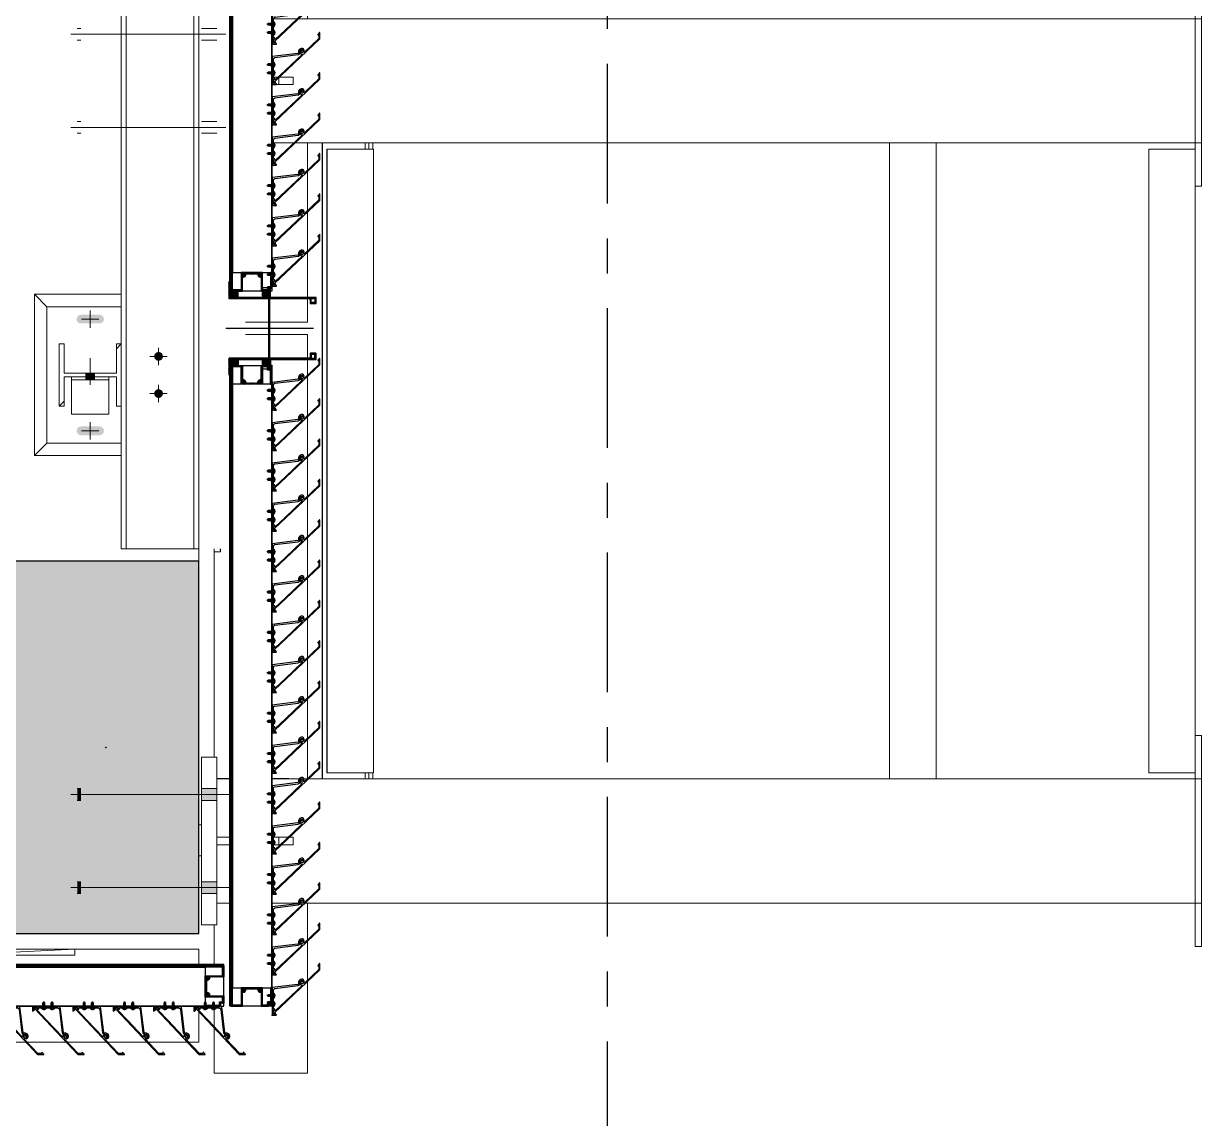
# Model space of a CAD drawing. Header units: millimetres. Extents: x -153298 to 620751, y -313239 to 250031.
# Drawn here: x 1233 to 3131, y 140169 to 141933 of the extents above; entities that cross this region are included whole.
import ezdxf
from ezdxf.enums import TextEntityAlignment as Align

# ---------------------------------------------------------------- set-up
doc = ezdxf.new("R2010")
doc.units = ezdxf.units.MM
for name, pattern in [('CENTER', [2, 1.25, -0.25, 0.25, -0.25]), ('TA_GL_000.90000', [2.475, 0.9, -0.225, 0.225, -0.225, 0.9]), ('XKITLINE00', [0]), ('XKITLINE02', [4, 2, -2])]:
    doc.linetypes.add(name, pattern=pattern)
for name, color, linetype in [('000 - 0_SYM_DWG_GRIDLINE_MAIN_COLOR_251', 251, 'Continuous'), ('000 - 0_SYM_DWG_SLOPE-SYM_TEXT_COLOR_3', 3, 'Continuous'), ('000 - CONCRETE_COL_HATCH_', 251, 'Continuous'), ('000 - EXISTING_COLUMN_CUT_COLOR_5', 5, 'Continuous'), ('000 - EXISTING_CONCRETE_MAIN_COLOR_1', 1, 'Continuous'), ('000 - EXISTING_PRECAST_MAIN_COLOR_1', 1, 'Continuous'), ('000 - EXISTING_STEEL-STRUCTURE_MAIN_COLOR_1', 1, 'Continuous'), ('000 - EXISTING_STEEL-STRUCTURE_MAIN_COLOR_2', 2, 'Continuous'), ('000 - EXISTING_STEEL-STRUCTURE_MAIN_COLOR_251', 251, 'Continuous'), ('000 - GRID', 251, 'CENTER'), ('010 - ASPG_ACCESSORIES_MAIN_COLOR_1', 1, 'Continuous'), ('010 - ASPG_EXTR_MAIN_COLOR_2', 2, 'Continuous'), ('010 - ASPG_FASTERN_MAIN_COLOR_1', 1, 'Continuous'), ('010 - ASPG_FASTERN_SUB_COLOR_1', 2, 'Continuous'), ('010 - ASPG_FASTERN_SYMBOL_', 251, 'Continuous'), ('010 - ASPG_FRAMING_CUT_COLOR_4', 4, 'Continuous'), ('010 - ASPG_FRAMING_DEF_SUB', 250, 'Continuous'), ('010 - ASPG_FRAMING_HATCH_', 251, 'Continuous'), ('010 - ASPG_FRAMING_MAIN_COLOR_2', 2, 'Continuous'), ('010 - ASPG_FRAMING_SUB_COLOR_2', 2, 'Continuous'), ('010 - ASPG_FRAMING_WIPEOUT_', 250, 'Continuous'), ('BOLT & SCREW', 251, 'Continuous')]:
    doc.layers.add(name, color=color, linetype=linetype)
doc.layers.add('010 - ASPG_EXTR_DEF_SUB', color=250, linetype='Continuous', plot=False)
doc.layers.add('010 - ASPG_FASTERN_DEF_SUB', color=250, linetype='Continuous', plot=False)
for name, color, linetype, lineweight in [('12-GRID', 1, 'CENTER', 13), ('Bolt', 1, 'Continuous', 0), ('Part', 2, 'Continuous', 0), ('SCREW', 8, 'Continuous', 5)]:
    doc.layers.add(name, color=color, linetype=linetype, lineweight=lineweight)
doc.styles.add('ARIAL', font='arial.ttf')
doc.styles.add('TA', font='', dxfattribs={"height": 4.5})
doc.styles.get('TA').set_extended_font_data('Cordia New')
pattern_1 = [(270, (1257419.24324, -520041.6224), (0.65495992507, -1.1344238721), [0.7562825814, -1.5125651628]), (30, (1257419.24324, -520041.6224), (0.65495992936, 1.1344238696), [0.7562825814, -1.5125651628]), (330, (1257419.24324, -520041.6224), (1.30991985442, -2.48e-09), [-1.5125651628, 0.7562825814])]
pattern_2 = [(315, (1257419.4929, -520021.6224), (1.3369313545, 1.3369313545), []), (45, (1257419.4929, -520021.6224), (-1.3369313545, 1.3369313545), [])]
pattern_3 = [(270, (1257419.4425, -520043.9224), (0.65495992507, -1.1344238721), [0.7562825814, -1.5125651628]), (30, (1257419.4425, -520043.9224), (0.65495992936, 1.1344238696), [0.7562825814, -1.5125651628]), (330, (1257419.4425, -520043.9224), (1.30991985442, -2.48e-09), [-1.5125651628, 0.7562825814])]
pattern_4 = [(315, (1257419.1929, -520023.9224), (1.3369313545, 1.3369313545), []), (45, (1257419.1929, -520023.9224), (-1.3369313545, 1.3369313545), [])]

# ---------------------------------------------------------------- blocks, each defined once
blk = doc.blocks.new('*U4769')
at = {"layer": '000 - 0_SYM_DWG_GRIDLINE_MAIN_COLOR_251', "color": 0, "linetype": 'ByBlock', "ltscale": 5}
blk.add_line((20, 0), (-600, 0), dxfattribs=at)
at = {"style": 'TA', "flags": 1}
blk.add_attdef('LOCATION', (6, -6), '', height=4.5, rotation=270, dxfattribs=at)
at = {"layer": '000 - 0_SYM_DWG_SLOPE-SYM_TEXT_COLOR_3', "style": 'ARIAL'}
blk.add_attdef('GRID-HEAD', text='', height=4, rotation=180, dxfattribs=at).set_placement((40, 0), align=Align.MIDDLE_CENTER)
blk = doc.blocks.new('W-1-PP19-ST-ENT1-1_20260610-010700_LOPF_DIMS')
at = {"layer": '000 - GRID', "linetype": 'TA_GL_000.90000', "xscale": 50, "yscale": 50, "zscale": 50, "rotation": 180}
blk.add_blockref('*U4769', (-2180, 0), dxfattribs=at)
blk = doc.blocks.new('*A112111')
at = {"layer": '000 - EXISTING_STEEL-STRUCTURE_MAIN_COLOR_1', "linetype": 'XKITLINE00', "lineweight": 0}
for p, q in [((162.343981, 138.520027), (162.279981, 138.584027)), ((162.279981, 138.584027), (162.279981, 138.584027)), ((162.703981, 138.160027), (162.655981, 138.208027)), ((163.079981, 137.784027), (163.015981, 137.848027))]:
    blk.add_line(p, q, dxfattribs=at)
blk = doc.blocks.new('*A302296')
at = {"layer": '000 - EXISTING_STEEL-STRUCTURE_MAIN_COLOR_251', "linetype": 'XKITLINE00', "lineweight": 0}
for p, q in [((157.552005, 125.14304), (157.552005, 124.54304)), ((157.552005, 125.14304), (165.592005, 125.14304)), ((165.592005, 125.14304), (165.592005, 124.54304)), ((157.552005, 124.54304), (165.592005, 124.54304))]:
    blk.add_line(p, q, dxfattribs=at)
blk = doc.blocks.new('*A304298')
at = {"layer": '000 - EXISTING_STEEL-STRUCTURE_MAIN_COLOR_251', "linetype": 'XKITLINE00', "lineweight": 0}
for p, q in [((157.472005, 128.48232), (165.672005, 128.48232)), ((157.472005, 127.88232), (165.672005, 127.88232))]:
    blk.add_line(p, q, dxfattribs=at)
blk = doc.blocks.new('*A305299')
at = {"layer": '000 - EXISTING_STEEL-STRUCTURE_MAIN_COLOR_251', "linetype": 'XKITLINE00', "lineweight": 0}
for p, q in [((157.472005, 135.794399), (165.672005, 135.794399)), ((157.472005, 135.790212), (165.672005, 135.790212)), ((165.592005, 135.735782), (157.552005, 135.735782)), ((157.552005, 135.735782), (157.552005, 135.731595)), ((157.552005, 135.731595), (165.592005, 135.731595)), ((157.552005, 135.731595), (157.552005, 135.132418)), ((165.592005, 135.731595), (165.592005, 135.735782)), ((165.592005, 135.132418), (165.592005, 135.731595)), ((157.472005, 135.242963), (157.552005, 135.242963)), ((157.472005, 135.194814), (157.552005, 135.194814)), ((157.472005, 135.142885), (157.552005, 135.142885)), ((157.552005, 135.132418), (165.592005, 135.132418)), ((165.592005, 135.242963), (165.672005, 135.242963)), ((165.592005, 135.194814), (165.672005, 135.194814)), ((165.592005, 135.142885), (165.672005, 135.142885))]:
    blk.add_line(p, q, dxfattribs=at)
blk = doc.blocks.new('*A311305')
at = {"layer": '000 - EXISTING_PRECAST_MAIN_COLOR_1', "linetype": 'XKITLINE00', "lineweight": 0}
for p, q in [((153.680005, 137.186511), (153.680005, 135.986511)), ((153.680005, 137.186511), (155.591973, 137.186511)), ((157.480005, 136.226511), (157.480005, 137.151988)), ((160.439981, 137.186511), (157.751973, 137.186511)), ((160.400005, 137.106511), (160.400005, 137.186511)), ((160.400005, 137.106511), (160.439981, 137.108509)), ((160.439981, 137.106511), (160.400005, 137.106511)), ((163.200005, 135.986511), (163.200005, 136.784027)), ((157.472005, 136.226511), (157.480005, 136.226511)), ((153.680005, 135.986511), (155.872005, 135.986511)), ((157.472005, 135.986511), (163.200005, 135.986511))]:
    blk.add_line(p, q, dxfattribs=at)
blk = doc.blocks.new('*A354346')
at = {"layer": '000 - EXISTING_STEEL-STRUCTURE_MAIN_COLOR_1', "linetype": 'XKITLINE00', "lineweight": 0}
for p, q in [((155.312005, 124.46304), (155.312005, 124.54304)), ((157.552005, 124.54304), (155.312005, 124.54304)), ((155.872005, 124.54304), (155.872005, 124.46304)), ((157.472005, 124.46304), (157.472005, 124.54304)), ((158.032005, 124.46304), (158.032005, 124.54304)), ((158.032005, 124.46304), (155.312005, 124.46304))]:
    blk.add_line(p, q, dxfattribs=at)
blk = doc.blocks.new('*A355347')
at = {"layer": '000 - EXISTING_PRECAST_MAIN_COLOR_1', "linetype": 'XKITLINE00', "lineweight": 0}
for p, q in [((154.890027, 149.224027), (154.080007, 149.224027)), ((154.080007, 149.224027), (154.080007, 137.384027)), ((155.200007, 138.984027), (155.200007, 139.944027)), ((155.280007, 138.984027), (155.232007, 139.944027)), ((155.280007, 139.944027), (155.280007, 138.984027)), ((155.280007, 138.984027), (155.200007, 138.984027)), ((155.280007, 137.384027), (155.280007, 138.984027)), ((154.080007, 137.384027), (155.280007, 137.384027))]:
    blk.add_line(p, q, dxfattribs=at)
blk = doc.blocks.new('*A356348')
at = {"layer": '000 - EXISTING_STEEL-STRUCTURE_MAIN_COLOR_1', "linetype": 'XKITLINE00', "lineweight": 0}
for p, q in [((155.872005, 124.54304), (155.872005, 137.151988)), ((157.472005, 137.151988), (157.472005, 124.54304)), ((157.472005, 124.54304), (155.872005, 124.54304))]:
    blk.add_line(p, q, dxfattribs=at)
blk = doc.blocks.new('*A357349')
at = {"layer": 'Part', "linetype": 'XKITLINE00', "lineweight": 0}
for p, q in [((155.591973, 137.151988), (155.591973, 137.351988)), ((155.591973, 137.351988), (157.751973, 137.351988)), ((157.751973, 137.151988), (157.751973, 137.351988)), ((155.591973, 137.151988), (157.751973, 137.151988))]:
    blk.add_line(p, q, dxfattribs=at)
blk = doc.blocks.new('*A358350')
at = {"layer": 'Part', "linetype": 'XKITLINE00', "lineweight": 0}
for p, q in [((156.624005, 136.171017), (156.624005, 137.151988)), ((156.720005, 137.151988), (156.720005, 136.171017)), ((156.624005, 136.351988), (156.720005, 136.351988)), ((156.720005, 136.171017), (156.624005, 136.171017))]:
    blk.add_line(p, q, dxfattribs=at)
blk = doc.blocks.new('*A359351')
at = {"layer": 'Part', "linetype": 'XKITLINE00', "lineweight": 0}
for p, q in [((157.480005, 137.151988), (157.480005, 136.226511)), ((157.480005, 136.226511), (157.472005, 136.226511))]:
    blk.add_line(p, q, dxfattribs=at)
blk = doc.blocks.new('*A360352')
at = {"layer": 'Part', "linetype": 'XKITLINE00', "lineweight": 0}
for p, q in [((156.480005, 137.351988), (156.480005, 137.384021)), ((156.880005, 137.351988), (156.880005, 137.384021))]:
    blk.add_line(p, q, dxfattribs=at)
blk = doc.blocks.new('*A369360')
at = {"layer": 'Bolt'}
for points in [[(155.996, 138.904), (155.996, 138.952), (156.148, 138.952), (156.148, 138.904)], [(155.996, 138.904), (155.996, 138.952), (156.148, 138.952), (156.148, 138.904)], [(157.196, 138.904), (157.196, 138.952), (157.348, 138.952), (157.348, 138.904)], [(157.196, 138.904), (157.196, 138.952), (157.348, 138.952), (157.348, 138.904)], [(155.996, 137.152), (155.996, 137.352), (156.148, 137.352), (156.148, 137.152)], [(155.996, 137.152), (155.996, 137.352), (156.148, 137.352), (156.148, 137.152)], [(157.196, 137.152), (157.196, 137.352), (157.348, 137.352), (157.348, 137.152)], [(157.196, 137.152), (157.196, 137.352), (157.348, 137.352), (157.348, 137.152)]]:
    blk.add_hatch(color=256, dxfattribs=at).paths.add_polyline_path(points, flags=17)
at = {"layer": 'Bolt', "linetype": 'XKITLINE00', "lineweight": 0}
for p, q in [((155.996, 138.952), (155.996, 138.904)), ((155.996, 138.952), (155.996, 138.904)), ((156.072, 139.036), (156.072, 136.872)), ((156.072, 139.036), (156.072, 136.872)), ((156.148, 138.952), (156.148, 138.904)), ((156.148, 138.952), (156.148, 138.904)), ((157.196, 138.952), (157.196, 138.904)), ((157.196, 138.952), (157.196, 138.904)), ((157.272, 139.036), (157.272, 136.872)), ((157.272, 139.036), (157.272, 136.872)), ((157.348, 138.952), (157.348, 138.904)), ((157.348, 138.952), (157.348, 138.904)), ((155.996, 137.352), (155.996, 137.152)), ((155.996, 137.352), (155.996, 137.152)), ((156.148, 137.352), (156.148, 137.152)), ((156.148, 137.352), (156.148, 137.152)), ((157.196, 137.352), (157.196, 137.152)), ((157.196, 137.352), (157.196, 137.152)), ((157.348, 137.352), (157.348, 137.152)), ((157.348, 137.352), (157.348, 137.152))]:
    blk.add_line(p, q, dxfattribs=at)
blk = doc.blocks.new('*A408397')
at = {"layer": '000 - EXISTING_CONCRETE_MAIN_COLOR_1', "linetype": 'XKITLINE00', "lineweight": 0}
blk.add_line((160.279981, 137.384027), (160.439981, 137.384027), dxfattribs=at)
blk = doc.blocks.new('*A443432')
at = {"layer": '000 - EXISTING_STEEL-STRUCTURE_MAIN_COLOR_2', "linetype": 'XKITLINE00', "lineweight": 0}
for p, q in [((160.439981, 137.784027), (160.439981, 136.784027)), ((160.439981, 137.784027), (162.279981, 137.784027)), ((160.439981, 137.720027), (206.271981, 137.720027)), ((163.079981, 137.784027), (182.955981, 137.784027)), ((160.439981, 136.848027), (206.271981, 136.848027)), ((160.439981, 136.784027), (206.271981, 136.784027))]:
    blk.add_line(p, q, dxfattribs=at)
blk = doc.blocks.new('*A494483')
at = {"layer": '000 - EXISTING_STEEL-STRUCTURE_MAIN_COLOR_1', "linetype": 'XKITLINE00', "lineweight": 0}
for p, q in [((163.079981, 138.584027), (162.279981, 138.584027)), ((162.279981, 138.584027), (162.279981, 138.520027)), ((162.279981, 138.520027), (162.655981, 138.520027)), ((162.655981, 138.520027), (162.655981, 137.848027)), ((162.703981, 138.520027), (163.079981, 138.520027)), ((162.703981, 137.848027), (162.703981, 138.520027)), ((163.079981, 138.520027), (163.079981, 138.584027)), ((162.655981, 137.848027), (162.279981, 137.848027)), ((162.279981, 137.848027), (162.279981, 137.784027)), ((163.079981, 137.848027), (162.703981, 137.848027)), ((163.079981, 137.784027), (163.079981, 137.848027)), ((162.279981, 137.784027), (163.079981, 137.784027))]:
    blk.add_line(p, q, dxfattribs=at)
blk = doc.blocks.new('*A501490')
at = {"layer": '000 - EXISTING_STEEL-STRUCTURE_MAIN_COLOR_1', "linetype": 'XKITLINE00', "lineweight": 0}
for p, q in [((165.112005, 124.46304), (165.112005, 124.54304)), ((167.352005, 124.54304), (165.592005, 124.54304)), ((165.672005, 124.54304), (165.672005, 124.46304)), ((167.272005, 124.46304), (167.272005, 124.54304)), ((167.832005, 124.46304), (167.832005, 124.54304)), ((167.832005, 124.46304), (165.112005, 124.46304))]:
    blk.add_line(p, q, dxfattribs=at)
blk = doc.blocks.new('*A504493')
at = {"layer": '000 - EXISTING_PRECAST_MAIN_COLOR_1', "linetype": 'XKITLINE00', "lineweight": 0}
for p, q in [((163.360005, 136.784027), (163.360005, 135.986511)), ((175.200005, 135.986511), (175.200005, 136.784027)), ((163.360005, 135.986511), (165.672005, 135.986511)), ((167.272005, 135.986511), (175.200005, 135.986511))]:
    blk.add_line(p, q, dxfattribs=at)
blk = doc.blocks.new('*A506495')
at = {"layer": '000 - EXISTING_STEEL-STRUCTURE_MAIN_COLOR_1', "linetype": 'XKITLINE00', "lineweight": 0}
for p, q in [((165.672005, 124.54304), (165.672005, 136.784027)), ((167.272005, 136.784027), (167.272005, 124.54304)), ((167.272005, 124.54304), (165.672005, 124.54304))]:
    blk.add_line(p, q, dxfattribs=at)
blk = doc.blocks.new('*A507496')
at = {"layer": 'Part', "linetype": 'XKITLINE00', "lineweight": 0}
for p, q in [((160.400005, 137.106511), (160.400005, 137.186511)), ((160.400005, 137.186511), (160.439981, 137.186511)), ((160.439981, 137.106511), (160.400005, 137.106511))]:
    blk.add_line(p, q, dxfattribs=at)
blk = doc.blocks.new('*A508497')
at = {"layer": 'Part', "linetype": 'XKITLINE00', "lineweight": 0}
for p, q in [((166.424005, 136.171017), (166.424005, 136.784027)), ((166.520005, 136.784027), (166.520005, 136.171017)), ((166.424005, 136.351988), (166.520005, 136.351988)), ((166.520005, 136.171017), (166.424005, 136.171017))]:
    blk.add_line(p, q, dxfattribs=at)
blk = doc.blocks.new('*A509498')
at = {"layer": '000 - EXISTING_STEEL-STRUCTURE_MAIN_COLOR_1', "linetype": 'XKITLINE00', "lineweight": 0}
for p, q in [((162.655981, 138.424053), (162.175981, 138.424053)), ((162.175981, 138.424053), (162.175981, 137.944053)), ((162.615981, 138.424053), (162.615981, 137.944053)), ((162.175981, 137.944053), (162.655981, 137.944053))]:
    blk.add_line(p, q, dxfattribs=at)
blk = doc.blocks.new('*A510499')
at = {"layer": '000 - EXISTING_STEEL-STRUCTURE_MAIN_COLOR_1', "linetype": 'XKITLINE00', "lineweight": 0}
for p, q in [((161.639981, 137.784027), (161.639981, 138.904027)), ((161.639981, 138.904027), (163.719981, 138.904027)), ((161.799981, 138.744027), (161.639981, 138.904027)), ((163.559981, 138.744027), (163.719981, 138.904027)), ((163.719981, 138.904027), (163.719981, 137.784027))]:
    blk.add_line(p, q, dxfattribs=at)
blk = doc.blocks.new('*A511500')
at = {"layer": '000 - EXISTING_STEEL-STRUCTURE_MAIN_COLOR_1', "linetype": 'XKITLINE00', "lineweight": 0}
for p, q in [((163.559981, 138.744027), (161.799981, 138.744027)), ((161.799981, 138.744027), (161.799981, 137.784027)), ((163.559981, 137.784027), (163.559981, 138.744027))]:
    blk.add_line(p, q, dxfattribs=at)
blk = doc.blocks.new('*A523512')
at = {"layer": '000 - EXISTING_STEEL-STRUCTURE_MAIN_COLOR_1'}
for points in [[(162.495, 137.293), (162.492, 137.283), (162.487, 137.273), (162.48, 137.264), (162.471, 137.257), (162.461, 137.252), (162.451, 137.249), (162.44, 137.248), (162.429, 137.249), (162.419, 137.252), (162.409, 137.257), (162.4, 137.264), (162.393, 137.273), (162.388, 137.283), (162.385, 137.293), (162.384, 137.304), (162.385, 137.315), (162.388, 137.325), (162.393, 137.335), (162.4, 137.344), (162.409, 137.351), (162.419, 137.356), (162.429, 137.359), (162.44, 137.36), (162.451, 137.359), (162.461, 137.356), (162.471, 137.351), (162.48, 137.344), (162.487, 137.335), (162.492, 137.325), (162.495, 137.315), (162.496, 137.304)], [(162.975, 137.293), (162.972, 137.283), (162.967, 137.273), (162.96, 137.264), (162.951, 137.257), (162.941, 137.252), (162.931, 137.249), (162.92, 137.248), (162.909, 137.249), (162.899, 137.252), (162.889, 137.257), (162.88, 137.264), (162.873, 137.273), (162.868, 137.283), (162.865, 137.293), (162.864, 137.304), (162.865, 137.315), (162.868, 137.325), (162.873, 137.335), (162.88, 137.344), (162.889, 137.351), (162.899, 137.356), (162.909, 137.359), (162.92, 137.36), (162.931, 137.359), (162.941, 137.356), (162.951, 137.351), (162.96, 137.344), (162.967, 137.335), (162.972, 137.325), (162.975, 137.315), (162.976, 137.304)]]:
    blk.add_hatch(color=256, dxfattribs=at).paths.add_polyline_path(points, flags=17)
at = {"layer": '000 - EXISTING_STEEL-STRUCTURE_MAIN_COLOR_1', "linetype": 'XKITLINE00', "lineweight": 0}
for p, q in [((162.44, 137.416), (162.44, 137.192)), ((162.92, 137.416), (162.92, 137.192)), ((162.552, 137.304), (162.328, 137.304)), ((163.032, 137.304), (162.808, 137.304))]:
    blk.add_line(p, q, dxfattribs=at)
blk = doc.blocks.new('*A538527')
at = {"layer": 'Bolt', "linetype": 'XKITLINE02', "lineweight": 0}
for p, q in [((165.795973, 138.951988), (165.795973, 138.903988)), ((165.795973, 138.951988), (165.795973, 138.903988)), ((165.871973, 139.036468), (165.871973, 136.871988)), ((165.871973, 139.036468), (165.871973, 136.871988)), ((165.947973, 138.951988), (165.947973, 138.903988)), ((165.947973, 138.951988), (165.947973, 138.903988)), ((166.995973, 138.951988), (166.995973, 138.903988)), ((166.995973, 138.951988), (166.995973, 138.903988)), ((167.071973, 139.036468), (167.071973, 136.871988)), ((167.071973, 139.036468), (167.071973, 136.871988)), ((167.147973, 138.951988), (167.147973, 138.903988)), ((167.147973, 138.951988), (167.147973, 138.903988)), ((165.795973, 137.351988), (165.795973, 137.151988)), ((165.795973, 137.351988), (165.795973, 137.151988)), ((165.947973, 137.351988), (165.947973, 137.151988)), ((165.947973, 137.351988), (165.947973, 137.151988)), ((166.995973, 137.351988), (166.995973, 137.151988)), ((166.995973, 137.351988), (166.995973, 137.151988)), ((167.147973, 137.351988), (167.147973, 137.151988)), ((167.147973, 137.351988), (167.147973, 137.151988))]:
    blk.add_line(p, q, dxfattribs=at)
blk = doc.blocks.new('*A540529')
at = {"layer": '000 - EXISTING_STEEL-STRUCTURE_MAIN_COLOR_1'}
for points in [[(162, 138.344), (162.012, 138.325), (162.016, 138.304), (162.016, 138.064), (162.012, 138.043), (162, 138.024), (161.981, 138.012), (161.96, 138.008), (161.939, 138.012), (161.92, 138.024), (161.908, 138.043), (161.904, 138.064), (161.904, 138.304), (161.908, 138.325), (161.92, 138.344), (161.939, 138.356), (161.96, 138.36), (161.981, 138.356)], [(163.44, 138.344), (163.452, 138.325), (163.456, 138.304), (163.456, 138.064), (163.452, 138.043), (163.44, 138.024), (163.421, 138.012), (163.4, 138.008), (163.379, 138.012), (163.36, 138.024), (163.348, 138.043), (163.344, 138.064), (163.344, 138.304), (163.348, 138.325), (163.36, 138.344), (163.379, 138.356), (163.4, 138.36), (163.421, 138.356)]]:
    blk.add_hatch(color=256, dxfattribs=at).paths.add_polyline_path(points, flags=17)
at = {"layer": '000 - EXISTING_STEEL-STRUCTURE_MAIN_COLOR_1', "linetype": 'XKITLINE00', "lineweight": 0}
for p, q in [((162.072, 138.184), (161.848, 138.184)), ((161.96, 138.072), (161.96, 138.296)), ((163.512, 138.184), (163.288, 138.184)), ((163.4, 138.072), (163.4, 138.296))]:
    blk.add_line(p, q, dxfattribs=at)
blk = doc.blocks.new('*A541530')
at = {"layer": '000 - EXISTING_STEEL-STRUCTURE_MAIN_COLOR_1'}
for points in [[(162.616, 138.24), (162.656, 138.24), (162.656, 138.128), (162.616, 138.128)], [(162.656, 138.24), (162.704, 138.24), (162.704, 138.128), (162.656, 138.128)]]:
    blk.add_hatch(color=256, dxfattribs=at).paths.add_polyline_path(points, flags=17)
at = {"layer": '000 - EXISTING_STEEL-STRUCTURE_MAIN_COLOR_1', "linetype": 'XKITLINE00', "lineweight": 0}
for p, q in [((162.553, 138.184), (162.896, 138.184)), ((162.616, 138.24), (162.656, 138.24)), ((162.656, 138.24), (162.704, 138.24)), ((162.616, 138.128), (162.656, 138.128)), ((162.656, 138.128), (162.704, 138.128))]:
    blk.add_line(p, q, dxfattribs=at)
blk = doc.blocks.new('000 - EXISTING_COLUMN')
at = {"layer": '000 - CONCRETE_COL_HATCH_'}
h = blk.add_hatch(dxfattribs=at)
h.set_pattern_fill('AR-CONC', color=256, scale=0.5)
h.set_pattern_definition([(50, (0, 0), (3.5863, -0.31376), [0.375, -4.125]), (355, (0, 0), (-0.693757, 3.76096), [0.3, -3.3]), (100.4514, (0.299, -0.026), (2.892544, 3.4472), [0.3187, -3.50571]), (46.1842, (0, 1), (5.336207, -0.827596), [0.5625, -6.1875]), (96.6356, (0.4447, 0.931), (4.67331, 4.87059), [0.47805, -5.25857]), (351.1842, (0, 1), (4.67331, 4.87059), [0.45, -4.95]), (21, (0.5, 0.75), (2.984535, -2.013094), [0.375, -4.125]), (326, (0.5, 0.75), (1.216577, 3.62575), [0.3, -3.3]), (71.4514, (0.7487, 0.5822), (4.201112, 1.612656), [0.3187, -3.50571]), (37.5, (0, 0), (0.0607993, 1.6644693), [0, -3.26, 0, -3.35, 0, -3.3125]), (7.5, (0, 0), (1.315348, 1.972059), [0, -1.91, 0, -3.185, 0, -1.2625]), (327.5, (-1.115, 0), (2.669112, -0.1127744), [0, -1.25, 0, -3.9, 0, -5.175]), (317.5, (-1.615, 0), (2.915931, 0.500525), [0, -1.625, 0, -2.59, 0, -3.675])])
h.paths.add_polyline_path([(-300, -150), (300, -150), (300, 150), (-300, 150)])
blk.add_point((0, 0))
at = {"layer": '000 - EXISTING_COLUMN_CUT_COLOR_5'}
blk.add_lwpolyline([(-300, -150), (300, -150), (300, 150), (-300, 150)], close=True, dxfattribs=at)
blk = doc.blocks.new('W-1-PP19-ST-ENT1-1_20260610-011831_LOPF_ST')
at = {"color": 6}
blk.add_blockref('000 - EXISTING_COLUMN', (-1300, 808), dxfattribs=at)
at = {"lineweight": 0, "xscale": 125, "yscale": 125, "zscale": 125}
for name in ['*A369360', '*A538527', '*A357349', '*A360352', '*A358350', '*A359351', '*A507496', '*A508497']:
    blk.add_blockref(name, (-21035, -16515), dxfattribs=at)
at = {"layer": '000 - EXISTING_CONCRETE_MAIN_COLOR_1', "lineweight": 0, "xscale": 125, "yscale": 125, "zscale": 125}
blk.add_blockref('*A408397', (-21035, -16515), dxfattribs=at)
at = {"layer": '000 - EXISTING_PRECAST_MAIN_COLOR_1', "lineweight": 0, "xscale": 125, "yscale": 125, "zscale": 125}
for name in ['*A355347', '*A311305', '*A504493']:
    blk.add_blockref(name, (-21035, -16515), dxfattribs=at)
at = {"layer": '000 - EXISTING_STEEL-STRUCTURE_MAIN_COLOR_1', "lineweight": 0, "xscale": 125, "yscale": 125, "zscale": 125}
for name, p in [('*A510499', (-21035, -16440)), ('*A511500', (-21035, -16440)), ('*A112111', (-21035, -16440)), ('*A494483', (-21035, -16440)), ('*A540529', (-21035, -16440)), ('*A509498', (-21035, -16440)), ('*A541530', (-21035, -16440)), ('*A523512', (-21035, -16440)), ('*A356348', (-21035, -16515)), ('*A506495', (-21035, -16515)), ('*A354346', (-21035, -16515)), ('*A501490', (-21035, -16515))]:
    blk.add_blockref(name, p, dxfattribs=at)
at = {"layer": '000 - EXISTING_STEEL-STRUCTURE_MAIN_COLOR_2', "lineweight": 0, "xscale": 125, "yscale": 125, "zscale": 125}
blk.add_blockref('*A443432', (-21035, -16440), dxfattribs=at)
at = {"layer": '000 - EXISTING_STEEL-STRUCTURE_MAIN_COLOR_251', "lineweight": 0, "xscale": 125, "yscale": 125, "zscale": 125}
for name in ['*A305299', '*A304298', '*A302296']:
    blk.add_blockref(name, (-21035, -16515), dxfattribs=at)
blk = doc.blocks.new('*U6143')
at = {"layer": '12-GRID', "color": 8, "linetype": 'CENTER'}
for p, q in [((0, -6.2), (0, 2.2)), ((-4.2, -2), (4.2, -2))]:
    blk.add_line(p, q, dxfattribs=at)
at = {"layer": 'BOLT & SCREW'}
for p, q in [((-0.6, -1.8), (-1.8, -1.6)), ((-0.6, -2.2), (-1.8, -2.4)), ((-0.5, -1.8), (-0.9, -1.6)), ((-0.5, -2.2), (-0.9, -2.4)), ((-0.2, -1.4), (-0.4, -0.2)), ((-0.2, -1.5), (-0.4, -1.1)), ((-0.2, -2.5), (-0.4, -2.9)), ((-0.2, -2.6), (-0.4, -3.8)), ((0.2, -1.4), (0.4, -0.2)), ((0.2, -1.5), (0.4, -1.1)), ((0.4, -2.9), (0.2, -2.5)), ((0.2, -2.6), (0.4, -3.8)), ((0.5, -1.8), (0.9, -1.6)), ((0.5, -2.2), (0.9, -2.4)), ((0.6, -1.8), (1.8, -1.6)), ((0.6, -2.2), (1.8, -2.4))]:
    blk.add_line(p, q, dxfattribs=at)
for points in [[(-1.8, -1.6), (-0.9, -1.6, 0.414214), (-0.4, -1.1), (-0.4, -0.2), (0.4, -0.2), (0.4, -1.1, 0.414214), (0.9, -1.6), (1.8, -1.6), (1.8, -2.4), (0.9, -2.4, 0.414214), (0.4, -2.9), (0.4, -3.8), (-0.4, -3.8), (-0.4, -2.9, 0.414214), (-0.9, -2.4), (-1.8, -2.4)], [(0.2, -2.5, -0.414214), (0.5, -2.2), (0.6, -2.2), (0.6, -1.8), (0.5, -1.8, -0.414214), (0.2, -1.5), (0.2, -1.4), (-0.2, -1.4), (-0.2, -1.5, -0.414214), (-0.5, -1.8), (-0.6, -1.8), (-0.6, -2.2), (-0.5, -2.2, -0.414214), (-0.2, -2.5), (-0.2, -2.6), (0.2, -2.6)]]:
    blk.add_lwpolyline(points, format="xyb", close=True, dxfattribs=at)
blk.add_circle((0, -2), 3.5, dxfattribs=at)
blk = doc.blocks.new('000_ASPG_TYP_FILES_20260218-010703_FRAME_EXTR_')
at = {"layer": '010 - ASPG_FRAMING_HATCH_'}
h = blk.add_hatch(dxfattribs=at)
h.set_pattern_fill('ANSI32', color=256, scale=0.1, angle=180)
edge = h.paths.add_edge_path()
edge.add_line((2, 16), (2, 2))
edge.add_line((2, 2), (39.7, 2))
edge.add_arc((39.7, 1.7), 0.3, 0, 90, ccw=False)
edge.add_line((40, 1.7), (40, 0.3))
edge.add_arc((39.7, 0.3), 0.3, -90, 0, ccw=False)
edge.add_line((39.7, 0), (0.3, 0))
edge.add_arc((0.3, 0.3), 0.3, 180, 270, ccw=False)
edge.add_line((0, 0.3), (0, 17.7))
edge.add_arc((0.3, 17.7), 0.3, 90, 180, ccw=False)
edge.add_line((0.3, 18), (22.6, 18))
edge.add_arc((22.6, 18.5), 0.5, 270, 380.2095)
edge.add_arc((26.2, 19.8), 3.35, 182.0638, 200.2095, ccw=False)
edge.add_arc((23.6, 19.7), 0.76, 2.0638, 182.0638, ccw=False)
edge.add_arc((26.2, 19.8), 1.83, 182.0638, 447.9362)
edge.add_arc((26.3, 22.4), 0.76, 87.9362, 267.9362, ccw=False)
edge.add_arc((26.2, 19.8), 3.35, 69.7905, 87.9362, ccw=False)
edge.add_arc((27.5, 23.4), 0.5, 249.7905, 360)
edge.add_line((28, 23.4), (28, 26.7))
edge.add_line((28, 26.7), (28.5, 27.2))
edge.add_line((28.5, 27.2), (28, 27.7))
edge.add_line((28, 27.7), (28, 38.6))
edge.add_line((28, 38.6), (28.5, 39.1))
edge.add_line((28.5, 39.1), (28, 39.6))
edge.add_line((28, 39.6), (28, 42.9))
edge.add_arc((27.5, 42.9), 0.5, 0, 110.2095)
edge.add_arc((26.2, 46.5), 3.35, 272.0638, 290.2095, ccw=False)
edge.add_arc((26.3, 43.9), 0.76, 92.0638, 272.0638, ccw=False)
edge.add_arc((26.2, 46.5), 1.83, 272.0638, 537.9362)
edge.add_arc((23.6, 46.6), 0.76, 177.9362, 357.9362, ccw=False)
edge.add_arc((26.2, 46.5), 3.35, 159.7905, 177.9362, ccw=False)
edge.add_arc((22.6, 47.8), 0.5, 339.7905, 450)
edge.add_line((22.6, 48.3), (0.3, 48.3))
edge.add_arc((0.3, 48.6), 0.3, 180, 270, ccw=False)
edge.add_line((0, 48.6), (0, 60))
edge.add_arc((0.3, 60), 0.3, 90, 180, ccw=False)
edge.add_line((0.3, 60.3), (5, 60.3))
edge.add_line((5, 60.3), (5, 65))
edge.add_arc((5.3, 65), 0.3, 90, 180, ccw=False)
edge.add_line((5.3, 65.3), (30, 65.3))
edge.add_line((30, 65.3), (30, 63.6))
edge.add_arc((29.7, 63.6), 0.3, -90, 0, ccw=False)
edge.add_line((29.7, 63.3), (7.3, 63.3))
edge.add_arc((7.3, 63), 0.3, 90, 180)
edge.add_line((7, 63), (7, 58.3))
edge.add_line((7, 58.3), (2.3, 58.3))
edge.add_arc((2.3, 58), 0.3, 90, 180)
edge.add_line((2, 58), (2, 50.6))
edge.add_arc((2.3, 50.6), 0.3, 180, 270)
edge.add_line((2.3, 50.3), (29.7, 50.3))
edge.add_arc((29.7, 50), 0.3, 0, 90, ccw=False)
edge.add_line((30, 50), (30, 26.7))
edge.add_line((30, 26.7), (30, 16.3))
edge.add_arc((29.7, 16.3), 0.3, -90, 0, ccw=False)
edge.add_line((29.7, 16), (2, 16))
at = {"layer": '010 - ASPG_FRAMING_CUT_COLOR_4'}
blk.add_lwpolyline([(2, 16), (2, 2), (39.7, 2, -0.414214), (40, 1.7), (40, 0.3, -0.414214), (39.7, 0), (0.3, 0, -0.414214), (0, 0.3), (0, 17.7, -0.414214), (0.3, 18), (22.6, 18, 0.52173), (23, 18.7, -0.079342), (22.8, 19.7, -1), (24.3, 19.8, 2.296346), (26.2, 21.7, -1), (26.3, 23.2, -0.079342), (27.3, 23, 0.52173), (28, 23.4), (28, 26.7), (28.5, 27.2), (28, 27.7), (28, 38.6), (28.5, 39.1), (28, 39.6), (28, 42.9, 0.52173), (27.3, 43.3, -0.079342), (26.3, 43.1, -1), (26.2, 44.6, 2.296346), (24.3, 46.5, -1), (22.8, 46.6, -0.079342), (23, 47.6, 0.52173), (22.6, 48.3), (0.3, 48.3, -0.414214), (0, 48.6), (0, 60, -0.414214), (0.3, 60.3), (5, 60.3), (5, 65, -0.414214), (5.3, 65.3), (30, 65.3), (30, 63.6, -0.414214), (29.7, 63.3), (7.3, 63.3, 0.414214), (7, 63), (7, 58.3), (2.3, 58.3, 0.414214), (2, 58), (2, 50.6, 0.414214), (2.3, 50.3), (29.7, 50.3, -0.414214), (30, 50), (30, 26.7), (30, 16.3, -0.414214), (29.7, 16)], format="xyb", close=True, dxfattribs=at)
for p in [(26.2, 48.5), (26.2, 21.8)]:
    blk.add_blockref('*U6143', p)
blk = doc.blocks.new('*U6144')
at = {"layer": '010 - ASPG_FRAMING_HATCH_', "transparency": 33554585}
h = blk.add_hatch(dxfattribs=at)
h.set_pattern_fill('ANSI32', color=256, scale=0.25)
edge = h.paths.add_edge_path()
edge.add_line((2, -50), (2, -75))
edge.add_line((2, -75), (0, -75))
edge.add_line((0, -75), (0, -49))
edge.add_arc((1, -49), 1, 90, 180, ccw=False)
edge.add_line((1, -48), (63, -48))
edge.add_arc((63, -47), 1, 270, 360)
edge.add_line((64, -47), (64, 47))
edge.add_arc((63, 47), 1, 0, 90)
edge.add_line((63, 48), (1, 48))
edge.add_arc((1, 49), 1, 180, 270, ccw=False)
edge.add_line((0, 49), (0, 75))
edge.add_line((0, 75), (2, 75))
edge.add_line((2, 75), (2, 50))
edge.add_line((2, 50), (141, 50))
edge.add_line((141, 50), (141, 41))
edge.add_arc((140, 41), 1, 270, 360, ccw=False)
edge.add_line((140, 40), (132, 40))
edge.add_arc((132, 41), 1, 180, 270, ccw=False)
edge.add_line((131, 41), (131, 47))
edge.add_arc((130, 47), 1, 0, 90)
edge.add_line((130, 48), (67, 48))
edge.add_arc((67, 47), 1, 90, 180)
edge.add_line((66, 47), (66, -47))
edge.add_arc((67, -47), 1, 180, 270)
edge.add_line((67, -48), (130, -48))
edge.add_arc((130, -47), 1, 270, 360)
edge.add_line((131, -47), (131, -41))
edge.add_arc((132, -41), 1, 90, 180, ccw=False)
edge.add_line((132, -40), (140, -40))
edge.add_arc((140, -41), 1, 0, 90, ccw=False)
edge.add_line((141, -41), (141, -50))
edge.add_line((141, -50), (2, -50))
h.paths.add_polyline_path([(139, 48), (139, 42), (133, 42), (133, 48)], flags=16)
h.paths.add_polyline_path([(139, -48), (139, -42), (133, -42), (133, -48)], flags=16)
at = {"layer": '010 - ASPG_FRAMING_HATCH_'}
h = blk.add_hatch(dxfattribs=at)
h.set_pattern_fill('ANSI37', color=256, scale=0.595498, angle=-90)
h.set_pattern_definition(pattern_4)
edge = h.paths.add_edge_path()
edge.add_ellipse((11.5, 55), major_axis=(0, -5), ratio=0.644482, start_angle=180, end_angle=360, ccw=False)
edge.add_line((11.5, 60), (2, 60))
edge.add_arc((-7.9, 55), 11.1, -26.7963, 26.7963, ccw=False)
edge.add_line((2, 50), (11.5, 50))
h = blk.add_hatch(dxfattribs=at)
h.set_pattern_fill('HONEY', color=256, scale=0.238199, angle=-90)
h.set_pattern_definition(pattern_3)
edge = h.paths.add_edge_path()
edge.add_ellipse((11.8, 55), major_axis=(0, -5), ratio=0.644482, start_angle=0, end_angle=360, ccw=False)
h = blk.add_hatch(dxfattribs=at)
h.set_pattern_fill('HONEY', color=256, scale=0.238199, angle=-90)
h.set_pattern_definition(pattern_1)
edge = h.paths.add_edge_path()
edge.add_ellipse((57.5, 55), major_axis=(0, -5), ratio=0.644482, start_angle=0, end_angle=360)
h = blk.add_hatch(dxfattribs=at)
h.set_pattern_fill('ANSI37', color=256, scale=0.595498, angle=-90)
h.set_pattern_definition(pattern_2)
edge = h.paths.add_edge_path()
edge.add_ellipse((57.8, 55), major_axis=(0, -5), ratio=0.644482, start_angle=0, end_angle=180)
edge.add_line((57.8, 60), (62, 60))
edge.add_arc((62, 60.3), 0.3, -90, 0)
edge.add_line((62.3, 60.3), (62.3, 61))
edge.add_line((62.3, 61), (61.8, 61.5))
edge.add_line((61.8, 61.5), (62.3, 62))
edge.add_line((62.3, 62), (61.8, 62.5))
edge.add_line((61.8, 62.5), (62.3, 63))
edge.add_line((62.3, 63), (61.8, 63.5))
edge.add_line((61.8, 63.5), (62.3, 64))
edge.add_line((62.3, 64), (62.3, 65))
edge.add_line((62.3, 65), (63.3, 65))
edge.add_line((63.3, 65), (63.8, 65.5))
edge.add_line((63.8, 65.5), (64.3, 65))
edge.add_line((64.3, 65), (64.8, 65.5))
edge.add_line((64.8, 65.5), (65.3, 65))
edge.add_line((65.3, 65), (65.8, 65.5))
edge.add_line((65.8, 65.5), (66.3, 65))
edge.add_line((66.3, 65), (67, 65))
edge.add_arc((67, 65.3), 0.3, -90, 0)
edge.add_line((67.3, 65.3), (67.3, 60))
edge.add_arc((77.2, 55), 11.1, 153.2037, 206.7963)
edge.add_line((67.3, 50), (57.8, 50))
h = blk.add_hatch(dxfattribs=at)
h.set_pattern_fill('ANSI37', color=256, scale=0.595498, angle=-90)
h.set_pattern_definition(pattern_4)
edge = h.paths.add_edge_path()
edge.add_ellipse((11.5, -55), major_axis=(0, 5), ratio=0.644482, start_angle=0, end_angle=180)
edge.add_line((11.5, -60), (2, -60))
edge.add_arc((-7.9, -55), 11.1, 333.2037, 386.7963)
edge.add_line((2, -50), (11.5, -50))
h = blk.add_hatch(dxfattribs=at)
h.set_pattern_fill('HONEY', color=256, scale=0.238199, angle=-90)
h.set_pattern_definition(pattern_3)
edge = h.paths.add_edge_path()
edge.add_ellipse((11.8, -55), major_axis=(0, 5), ratio=0.644482, start_angle=0, end_angle=360)
h = blk.add_hatch(dxfattribs=at)
h.set_pattern_fill('HONEY', color=256, scale=0.238199, angle=-90)
h.set_pattern_definition(pattern_1)
edge = h.paths.add_edge_path()
edge.add_ellipse((57.5, -55), major_axis=(0, 5), ratio=0.644482, start_angle=0, end_angle=360, ccw=False)
h = blk.add_hatch(dxfattribs=at)
h.set_pattern_fill('ANSI37', color=256, scale=0.595498, angle=-90)
h.set_pattern_definition(pattern_2)
edge = h.paths.add_edge_path()
edge.add_ellipse((57.8, -55), major_axis=(0, 5), ratio=0.644482, start_angle=180, end_angle=360, ccw=False)
edge.add_line((57.8, -60), (62, -60))
edge.add_arc((62, -60.3), 0.3, 360, 450, ccw=False)
edge.add_line((62.3, -60.3), (62.3, -61))
edge.add_line((62.3, -61), (61.8, -61.5))
edge.add_line((61.8, -61.5), (62.3, -62))
edge.add_line((62.3, -62), (61.8, -62.5))
edge.add_line((61.8, -62.5), (62.3, -63))
edge.add_line((62.3, -63), (61.8, -63.5))
edge.add_line((61.8, -63.5), (62.3, -64))
edge.add_line((62.3, -64), (62.3, -65))
edge.add_line((62.3, -65), (63.3, -65))
edge.add_line((63.3, -65), (63.8, -65.5))
edge.add_line((63.8, -65.5), (64.3, -65))
edge.add_line((64.3, -65), (64.8, -65.5))
edge.add_line((64.8, -65.5), (65.3, -65))
edge.add_line((65.3, -65), (65.8, -65.5))
edge.add_line((65.8, -65.5), (66.3, -65))
edge.add_line((66.3, -65), (67, -65))
edge.add_arc((67, -65.3), 0.3, 360, 450, ccw=False)
edge.add_line((67.3, -65.3), (67.3, -60))
edge.add_arc((77.2, -55), 11.1, 153.2037, 206.7963, ccw=False)
edge.add_line((67.3, -50), (57.8, -50))
at = {"layer": '010 - ASPG_FASTERN_DEF_SUB'}
blk.add_point((0, 0), dxfattribs=at)
at = {"layer": '010 - ASPG_FRAMING_CUT_COLOR_4'}
blk.add_lwpolyline([(2, -50), (2, -75), (0, -75), (0, -49, -0.414214), (1, -48), (63, -48, 0.414214), (64, -47), (64, 47, 0.414214), (63, 48), (1, 48, -0.414214), (0, 49), (0, 75), (2, 75), (2, 50), (141, 50), (141, 41, -0.414214), (140, 40), (132, 40, -0.414214), (131, 41), (131, 47, 0.414214), (130, 48), (67, 48, 0.414214), (66, 47), (66, -47, 0.414214), (67, -48), (130, -48, 0.414214), (131, -47), (131, -41, -0.414214), (132, -40), (140, -40, -0.414214), (141, -41), (141, -50)], format="xyb", close=True, dxfattribs=at)
for points in [[(139, 48), (139, 42), (133, 42), (133, 48)], [(139, -48), (139, -42), (133, -42), (133, -48)]]:
    blk.add_lwpolyline(points, close=True, dxfattribs=at)
at = {"layer": '010 - ASPG_FRAMING_DEF_SUB', "transparency": 33554508}
blk.add_line((136.5, 0), (-4.5, 0), dxfattribs=at)
at = {"layer": '010 - ASPG_FRAMING_DEF_SUB', "transparency": 33554457}
for points in [[(2, 50), (15, 50), (15, 60), (2, 60)], [(54.3, 50), (67.3, 50), (67.3, 65.5), (54.3, 65.5)], [(2, -50), (15, -50), (15, -60), (2, -60)], [(54.3, -50), (67.3, -50), (67.3, -65.5), (54.3, -65.5)]]:
    blk.add_lwpolyline(points, close=True, dxfattribs=at)
at = {"layer": '010 - ASPG_FRAMING_SUB_COLOR_2'}
for points in [[(11.8, 50), (2, 50, 0.238199), (2, 60), (11.8, 60)], [(57.5, 50), (67.3, 50, -0.238199), (67.3, 60), (67.3, 65.3, -0.414214), (67, 65), (66.3, 65), (65.8, 65.5), (65.3, 65), (64.8, 65.5), (64.3, 65), (63.8, 65.5), (63.3, 65), (62.3, 65), (62.3, 64), (61.8, 63.5), (62.3, 63), (61.8, 62.5), (62.3, 62), (61.8, 61.5), (62.3, 61), (62.3, 60.3, -0.414214), (62, 60), (57.5, 60)], [(11.8, -50), (2, -50, -0.238199), (2, -60), (11.8, -60)], [(57.5, -50), (67.3, -50, 0.238199), (67.3, -60), (67.3, -65.3, 0.414214), (67, -65), (66.3, -65), (65.8, -65.5), (65.3, -65), (64.8, -65.5), (64.3, -65), (63.8, -65.5), (63.3, -65), (62.3, -65), (62.3, -64), (61.8, -63.5), (62.3, -63), (61.8, -62.5), (62.3, -62), (61.8, -61.5), (62.3, -61), (62.3, -60.3, 0.414214), (62, -60), (57.5, -60)]]:
    blk.add_lwpolyline(points, format="xyb", dxfattribs=at)
at = {"layer": '010 - ASPG_FRAMING_SUB_COLOR_2', "extrusion": (0, 0, -1)}
for centre, major_axis in [((11.8, 55), (0, -5)), ((57.5, -55), (0, 5))]:
    blk.add_ellipse(centre, major_axis=major_axis, ratio=0.644482, dxfattribs=at)
at = {"layer": '010 - ASPG_FRAMING_SUB_COLOR_2'}
for centre, major_axis in [((57.5, 55), (0, -5)), ((11.8, -55), (0, 5))]:
    blk.add_ellipse(centre, major_axis=major_axis, ratio=0.644482, dxfattribs=at)
blk = doc.blocks.new('PZG35-9D5')
at = {"layer": '010 - ASPG_FASTERN_SUB_COLOR_1', "color": 8}
for p, q in [((-1.4, 0), (-1.4, -1.1)), ((1.4, 0), (1.4, -0.6)), ((-1.9, -1.4), (1.9, -0.9)), ((-1.9, -1.4), (-1.4, -1.1)), ((-1.9, -1.4), (-1.4, -1.7)), ((-1.9, -2.7), (1.9, -2.2)), ((-1.9, -2.7), (-1.4, -2.4)), ((-1.9, -2.7), (-1.4, -3)), ((-1.9, -4), (-1.4, -3.7)), ((-1.9, -4), (-1, -3.9)), ((-1.9, -4), (-1.4, -4.3)), ((-1.4, -1.1), (1.4, -0.6)), ((-1.4, -1.7), (1.4, -1.2)), ((-1.4, -1.7), (-1.4, -2.4)), ((-1.4, -2.4), (1.4, -1.9)), ((-1.4, -3), (1.4, -2.5)), ((-1.4, -3), (-1.4, -3.7)), ((-1.4, -3.7), (-0.8, -3.6)), ((-1.4, -4.3), (-1.4, -8.1)), ((-1.4, -4.3), (-1.2, -4.3)), ((0, -9.5), (-1.4, -8.1)), ((0, -9.5), (1.4, -8.1)), ((0.6, -3.3), (1.4, -3.2)), ((0.7, -3.7), (1.9, -3.5)), ((0.7, -3.9), (1.4, -3.8)), ((0.7, -4.6), (1.4, -4.5)), ((0.7, -5), (1.9, -4.8)), ((0.7, -5.2), (1.4, -5.1)), ((1.9, -0.9), (1.4, -0.6)), ((1.9, -0.9), (1.4, -1.2)), ((1.4, -1.2), (1.4, -1.9)), ((1.9, -2.2), (1.4, -1.9)), ((1.9, -2.2), (1.4, -2.5)), ((1.4, -2.5), (1.4, -3.2)), ((1.9, -3.5), (1.4, -3.2)), ((1.9, -3.5), (1.4, -3.8)), ((1.4, -3.8), (1.4, -4.5)), ((1.9, -4.8), (1.4, -4.5)), ((1.9, -4.8), (1.4, -5.1)), ((1.4, -5.1), (1.4, -8.1))]:
    blk.add_line(p, q, dxfattribs=at)
blk.add_lwpolyline([(0, -9.5), (0.7, -5.2), (0.7, -3.6, 0.417657), (0.4, -3.3, 0.108102), (-0.8, -3.6), (-1.4, -4.7)], format="xyb", dxfattribs=at)
at = {"layer": '010 - ASPG_FASTERN_SYMBOL_'}
blk.add_line((0, 3.7), (0, -10.5), dxfattribs=at)
blk = doc.blocks.new('*U4841')
at = {"layer": '010 - ASPG_FASTERN_MAIN_COLOR_1'}
blk.add_lwpolyline([(3, 1.8, 0.09906), (0.8, 2.5), (0.8, 2.3), (-0.8, 2.3), (-0.8, 2.5, 0.09906), (-3, 1.8, 0.266588), (-3.5, 1), (-3.5, 0.2, 0.414214), (-3.3, 0), (3.3, 0, 0.414214), (3.5, 0.2), (3.5, 1, 0.266588)], format="xyb", close=True, dxfattribs=at)
at = {"layer": 'SCREW'}
blk.add_blockref('PZG35-9D5', (0, 0), dxfattribs=at)
blk = doc.blocks.new('*U4840')
blk.add_point((0, 0))
at = {"layer": '010 - ASPG_ACCESSORIES_MAIN_COLOR_1'}
blk.add_lwpolyline([(-39.7, -0.6, 0.414214), (-40, -0.9), (-40, -7.4, 0.57735), (-39.7, -7.6), (-36.6, -5.8, 0.767327), (-36.8, -5.3), (-37.9, -5.3, -0.414214), (-38.2, -5), (-38.2, -2.8, -0.414214), (-38, -2.6), (-32.2, -2.6, -0.388879), (-32, -2.8), (-31.8, -4.3, 0.388879), (-31.3, -4.8), (-30.3, -4.8, 0.414214), (-30, -4.5), (-30, -2.9, -0.414214), (-29.7, -2.6), (0.4, -2.6, -0.378969), (3.4, -5.2), (8, -42.5, 0.446593), (11.6, -45.1, -0.489802), (16.1, -48.7), (16.1, -49.4, -0.18248), (15.8, -50, -0.267949), (15.3, -50.2, 1.122115), (15.1, -52.3, 0.405004), (18.1, -49.4), (18.1, -48.7, 0.489805), (11.2, -43.1, -0.446597), (9.9, -42.3), (4.9, -0.8, 0.364176), (4.6, -0.6)], format="xyb", close=True, dxfattribs=at)
at = {"layer": '010 - ASPG_EXTR_DEF_SUB'}
blk.add_point((-40, -0.5), dxfattribs=at)
at = {"layer": '010 - ASPG_EXTR_MAIN_COLOR_2'}
blk.add_lwpolyline([(11.4, -48.2), (11.5, -47.4), (12.2, -47.6), (12.3, -46.8, -0.535538), (14.2, -49.2, 0.991572), (15.7, -49.6, 1.157025), (8.8, -48.8, -0.688558), (8.3, -49), (-17.1, -22.2), (-32.3, -6.1), (-32.3, -2.9, 0.414312), (-32.6, -2.6), (-37.5, -2.6, 0.414116), (-37.8, -2.9), (-37.8, -4.3, 0.414214), (-37.5, -4.6), (-36, -4.6, -0.205895), (-35.8, -4.7), (33.2, -77.5), (43.1, -77.5, 0.668179), (43.4, -77), (40.5, -74.2, 0.668179), (40, -74.4), (40, -76), (33.9, -76), (11.9, -52.8, -0.558354), (12.1, -52, 0.766275), (12, -50.4, -0.438583), (10.7, -48.1)], format="xyb", close=True, dxfattribs=at)
at = {"layer": 'SCREW', "rotation": 180}
for p in [(-21.6, -2.5), (-8.2, -2.5)]:
    blk.add_blockref('*U4841', p, dxfattribs=at)
blk = doc.blocks.new('*U5427')
blk.add_wipeout([(1530, 4), (60, 4), (60, 69.3), (1530, 69.3)]).dxf.layer = '010 - ASPG_FRAMING_WIPEOUT_'
at = {"color": 1}
blk.add_point((60, 69.5), dxfattribs=at)
at = {"layer": '010 - ASPG_FRAMING_MAIN_COLOR_2'}
blk.add_lwpolyline([(1500, 69.3), (90, 69.3), (90, 6), (1500, 6)], close=True, dxfattribs=at)
at = {"layer": '010 - ASPG_FRAMING_SUB_COLOR_2'}
for points in [[(1530, 4), (60, 4), (60, 69.3), (1530, 69.3)], [(60, 2), (60, 4), (1530, 4), (1530, 2)]]:
    blk.add_lwpolyline(points, close=True, dxfattribs=at)
at = {"transparency": 33554559, "xscale": -1, "rotation": 270}
blk.add_blockref('*U6144', (0, 0), dxfattribs=at)
at = {"color": 1, "xscale": -1, "rotation": 180}
for p in [(91.8, 69.3), (156.8, 69.3), (221.8, 69.3), (286.8, 69.3), (351.8, 69.3), (416.8, 69.3), (481.8, 69.3), (546.8, 69.3), (611.8, 69.3), (676.8, 69.3), (741.8, 69.3), (806.8, 69.3), (871.8, 69.3), (936.8, 69.3), (1001.8, 69.3), (1066.8, 69.3), (1131.8, 69.3), (1196.8, 69.3), (1261.8, 69.3), (1326.8, 69.3), (1391.8, 69.3), (1456.8, 69.3), (1521.8, 69.3)]:
    blk.add_blockref('*U4840', p, dxfattribs=at)
blk.add_blockref('000_ASPG_TYP_FILES_20260218-010703_FRAME_EXTR_', (60, 4))
at = {"xscale": -1}
blk.add_blockref('000_ASPG_TYP_FILES_20260218-010703_FRAME_EXTR_', (1530, 4), dxfattribs=at)
blk = doc.blocks.new('*U4839')
blk.add_wipeout([(1440, 4), (60, 4), (60, 69.3), (1440, 69.3)]).dxf.layer = '010 - ASPG_FRAMING_WIPEOUT_'
at = {"color": 1}
blk.add_point((60, 69.5), dxfattribs=at)
at = {"layer": '010 - ASPG_FRAMING_MAIN_COLOR_2'}
blk.add_lwpolyline([(1410, 69.3), (90, 69.3), (90, 6), (1410, 6)], close=True, dxfattribs=at)
at = {"layer": '010 - ASPG_FRAMING_SUB_COLOR_2'}
for points in [[(1440, 4), (60, 4), (60, 69.3), (1440, 69.3)], [(60, 2), (60, 4), (1440, 4), (1440, 2)]]:
    blk.add_lwpolyline(points, close=True, dxfattribs=at)
at = {"transparency": 33554559, "xscale": -1, "rotation": 270}
for p in [(0, 0), (1500, 0)]:
    blk.add_blockref('*U6144', p, dxfattribs=at)
at = {"color": 1, "rotation": 180}
for p in [(91.8, 69.3), (156.8, 69.3), (221.8, 69.3), (286.8, 69.3), (351.8, 69.3), (416.8, 69.3), (481.8, 69.3), (546.8, 69.3), (611.8, 69.3), (676.8, 69.3), (741.8, 69.3), (806.8, 69.3), (871.8, 69.3), (936.8, 69.3), (1001.8, 69.3), (1066.8, 69.3), (1131.8, 69.3), (1196.8, 69.3), (1261.8, 69.3), (1326.8, 69.3), (1391.8, 69.3)]:
    blk.add_blockref('*U4840', p, dxfattribs=at)
blk.add_blockref('000_ASPG_TYP_FILES_20260218-010703_FRAME_EXTR_', (60, 4))
at = {"xscale": -1}
blk.add_blockref('000_ASPG_TYP_FILES_20260218-010703_FRAME_EXTR_', (1440, 4), dxfattribs=at)
blk = doc.blocks.new('*U4862')
blk.add_wipeout([(1092.3, 4), (60, 4), (60, 69.3), (1092.3, 69.3)]).dxf.layer = '010 - ASPG_FRAMING_WIPEOUT_'
at = {"color": 1}
blk.add_point((60, 69.5), dxfattribs=at)
at = {"layer": '010 - ASPG_FRAMING_MAIN_COLOR_2'}
blk.add_lwpolyline([(1062.3, 69.3), (90, 69.3), (90, 6), (1062.3, 6)], close=True, dxfattribs=at)
at = {"layer": '010 - ASPG_FRAMING_SUB_COLOR_2'}
for points in [[(1092.3, 4), (60, 4), (60, 69.3), (1092.3, 69.3)], [(60, 2), (60, 4), (1092.3, 4), (1092.3, 2)]]:
    blk.add_lwpolyline(points, close=True, dxfattribs=at)
at = {"transparency": 33554559, "xscale": -1, "rotation": 270}
blk.add_blockref('*U6144', (0, 0), dxfattribs=at)
at = {"color": 1, "rotation": 180}
for p in [(91.8, 69.3), (156.8, 69.3), (221.8, 69.3), (286.8, 69.3), (351.8, 69.3), (416.8, 69.3), (481.8, 69.3), (546.8, 69.3), (611.8, 69.3), (676.8, 69.3), (741.8, 69.3), (806.8, 69.3), (871.8, 69.3), (936.8, 69.3), (1001.8, 69.3), (1066.8, 69.3)]:
    blk.add_blockref('*U4840', p, dxfattribs=at)
blk.add_blockref('000_ASPG_TYP_FILES_20260218-010703_FRAME_EXTR_', (60, 4))
at = {"xscale": -1}
blk.add_blockref('000_ASPG_TYP_FILES_20260218-010703_FRAME_EXTR_', (1092.3, 4), dxfattribs=at)
blk = doc.blocks.new('W-1-PP19-SE-0600-61-A_20260329-013712_ASPG_LOWER_LEVEL')
at = {"xscale": -1.000000000000003, "rotation": 90}
blk.add_blockref('*U5427', (-1648, 2148), dxfattribs=at)
at = {"rotation": 180}
blk.add_blockref('*U4839', (875, 610), dxfattribs=at)
blk.add_blockref('*U4862', (-625, 610), dxfattribs=at)

msp = doc.modelspace()

# ---------------------------------------------------------------- block references
at = {"color": 6, "rotation": 90}
msp.add_blockref('W-1-PP19-ST-ENT1-1_20260610-010700_LOPF_DIMS', (2173.8173, 142066.7222), dxfattribs=at)

# ---------------------------------------------------------------- next in the draw order: block references
msp.add_blockref('W-1-PP19-ST-ENT1-1_20260610-011831_LOPF_ST', (2173.8173, 142066.7222), dxfattribs=at)

# ---------------------------------------------------------------- next in the draw order: block references
msp.add_blockref('W-1-PP19-SE-0600-61-A_20260329-013712_ASPG_LOWER_LEVEL', (2173.8173, 142066.7222), dxfattribs=at)

doc.saveas('drawing.dxf')
